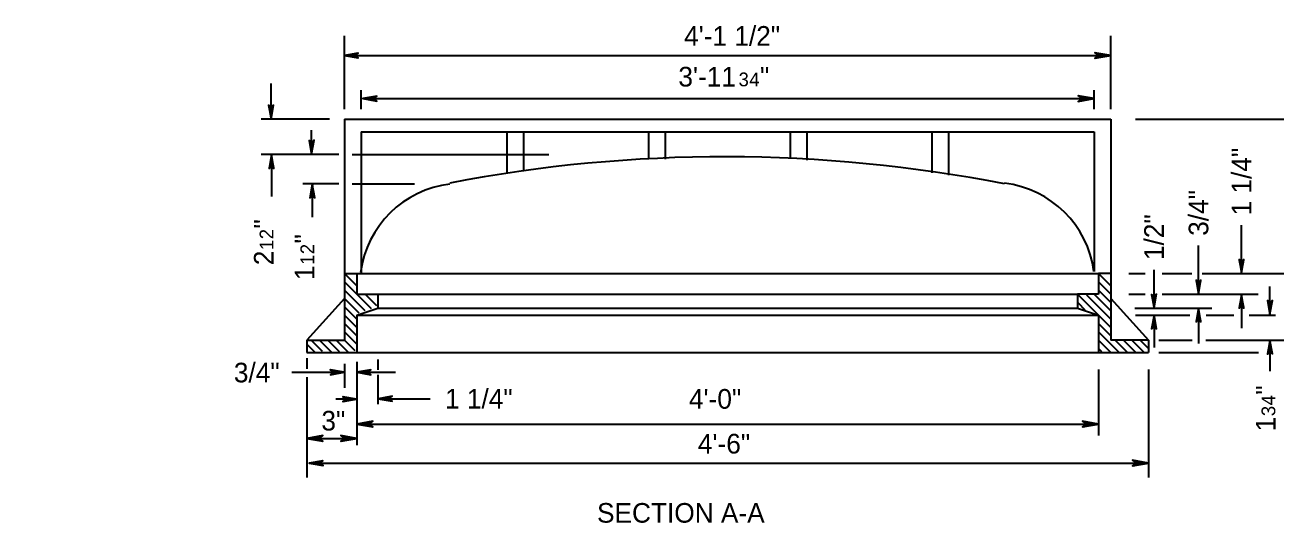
# Model space of a CAD drawing. Extents: x 0.17 to 2.79, y 0.04 to 1.76.
# Drawn here: x 0.173 to 0.835, y 1.034 to 1.297 of the extents above; entities that cross this region are included whole.
import ezdxf

# ---------------------------------------------------------------- set-up
doc = ezdxf.new("R2010")
doc.units = 0
for name, color, linetype in [('Default', 7, 'Continuous'), ('Plan Prop Drainage Structure', 7, 'Continuous'), ('Plan Prop DrainageStructure text', 7, 'Continuous')]:
    doc.layers.add(name, color=color, linetype=linetype)

msp = doc.modelspace()

# ---------------------------------------------------------------- linework, layer by layer
at = {"layer": 'Plan Prop Drainage Structure'}
for p, q in [((0.34166, 1.24737), (0.74754, 1.24737)), ((0.34166, 1.24737), (0.34166, 1.13045)), ((0.74754, 1.24737), (0.74754, 1.13045)), ((0.35048, 1.24075), (0.73872, 1.24075)), ((0.35048, 1.24075), (0.35048, 1.1663)), ((0.42769, 1.24075), (0.42769, 1.21836)), ((0.43651, 1.24075), (0.43651, 1.22011)), ((0.50269, 1.24075), (0.50269, 1.22621)), ((0.51151, 1.24075), (0.51151, 1.22621)), ((0.57769, 1.24075), (0.57769, 1.2265)), ((0.58651, 1.24075), (0.58651, 1.22563)), ((0.65269, 1.24075), (0.65269, 1.21895)), ((0.66151, 1.24075), (0.66151, 1.21778)), ((0.73872, 1.24075), (0.73872, 1.16675)), ((0.34166, 1.16575), (0.34827, 1.16575)), ((0.34801, 1.15939), (0.34166, 1.16575)), ((0.35604, 1.14695), (0.34166, 1.16134)), ((0.34827, 1.16575), (0.34827, 1.15472)), ((0.34827, 1.16575), (0.74092, 1.16575)), ((0.74754, 1.16575), (0.74092, 1.16575)), ((0.74092, 1.16575), (0.74092, 1.15472)), ((0.74737, 1.1593), (0.74092, 1.16575)), ((0.74737, 1.15489), (0.74092, 1.16134)), ((0.74754, 1.16575), (0.74754, 1.13045)), ((0.35268, 1.1459), (0.34166, 1.15692)), ((0.34827, 1.15472), (0.3593, 1.15472)), ((0.35887, 1.14854), (0.35285, 1.15456)), ((0.3593, 1.15472), (0.3593, 1.14736)), ((0.3593, 1.15472), (0.72989, 1.15472)), ((0.74092, 1.15472), (0.72989, 1.15472)), ((0.72989, 1.15472), (0.72989, 1.14736)), ((0.74737, 1.13724), (0.73037, 1.15424)), ((0.74737, 1.14165), (0.73475, 1.15427)), ((0.74737, 1.14606), (0.73909, 1.15434)), ((0.74737, 1.15048), (0.74092, 1.15692)), ((0.34166, 1.15251), (0.3218, 1.13045)), ((0.3495, 1.14467), (0.34166, 1.15251)), ((0.34836, 1.1414), (0.34166, 1.1481)), ((0.34827, 1.14369), (0.3593, 1.14736)), ((0.3593, 1.14736), (0.72989, 1.14736)), ((0.72989, 1.14736), (0.74092, 1.14369)), ((0.73391, 1.14629), (0.7303, 1.1499)), ((0.74754, 1.15251), (0.76739, 1.13045)), ((0.34802, 1.13733), (0.34166, 1.14369)), ((0.34827, 1.14369), (0.34827, 1.12384)), ((0.34827, 1.14369), (0.74092, 1.14369)), ((0.74092, 1.14369), (0.74092, 1.12384)), ((0.34803, 1.1329), (0.34166, 1.13928)), ((0.34813, 1.12839), (0.34166, 1.13487)), ((0.74737, 1.12842), (0.74104, 1.13474)), ((0.74737, 1.13283), (0.74112, 1.13908)), ((0.3218, 1.13045), (0.34166, 1.13045)), ((0.3218, 1.13045), (0.3218, 1.12384)), ((0.32602, 1.12403), (0.32185, 1.1282)), ((0.33009, 1.12437), (0.32401, 1.13045)), ((0.33478, 1.12409), (0.32842, 1.13045)), ((0.33912, 1.12417), (0.33283, 1.13045)), ((0.34372, 1.12398), (0.33724, 1.13045)), ((0.34743, 1.12468), (0.34166, 1.13045)), ((0.74737, 1.12401), (0.74092, 1.13045)), ((0.75178, 1.12401), (0.74533, 1.13045)), ((0.76739, 1.13045), (0.74754, 1.13045)), ((0.75619, 1.12401), (0.74975, 1.13045)), ((0.76061, 1.12401), (0.75416, 1.13045)), ((0.76502, 1.12401), (0.75857, 1.13045)), ((0.76721, 1.12622), (0.76298, 1.13045)), ((0.76739, 1.13045), (0.76739, 1.12384)), ((0.76739, 1.13045), (0.76739, 1.12384)), ((0.3218, 1.12384), (0.37026, 1.12384)), ((0.37026, 1.12384), (0.76739, 1.12384)), ((0.74267, 1.1243), (0.74092, 1.12604))]:
    msp.add_line(p, q, dxfattribs=at)
for centre, radius, start, end in [((0.54314, 0.4554), 0.77206, 78.94459, 100.8763), ((0.68476, 1.15956), 0.05431, 7.61101, 83.12807), ((0.40407, 1.15911), 0.05431, 96.87193, 172.38899)]:
    msp.add_arc(centre, radius, start, end, dxfattribs=at)
at = {"layer": 'Plan Prop DrainageStructure text'}
for p, q in [((0.34166, 1.25261), (0.34166, 1.29148)), ((0.74754, 1.25261), (0.74754, 1.29148)), ((0.34166, 1.28106), (0.74754, 1.28106)), ((0.30282, 1.24748), (0.30282, 1.26618)), ((0.35048, 1.25261), (0.35048, 1.26281)), ((0.73872, 1.25261), (0.73872, 1.26281)), ((0.35147, 1.25828), (0.73872, 1.25828)), ((0.33372, 1.24737), (0.29754, 1.24737)), ((0.7605, 1.24737), (0.79166, 1.24737)), ((0.79166, 1.24737), (0.87625, 1.24737)), ((0.32432, 1.22885), (0.32432, 1.24163)), ((0.33873, 1.22862), (0.29754, 1.22862)), ((0.30307, 1.22855), (0.30307, 1.20649)), ((0.34581, 1.22862), (0.44984, 1.22862)), ((0.33873, 1.21317), (0.3196, 1.21317)), ((0.34581, 1.21317), (0.37887, 1.21317)), ((0.32468, 1.2131), (0.32468, 1.19544)), ((0.81669, 1.16575), (0.81669, 1.19123)), ((0.79392, 1.15489), (0.79392, 1.18044)), ((0.77038, 1.14736), (0.77038, 1.16762)), ((0.75698, 1.16575), (0.76572, 1.16575)), ((0.77475, 1.16575), (0.79032, 1.16575)), ((0.79578, 1.16575), (0.87625, 1.16575)), ((0.75698, 1.15472), (0.76572, 1.15472)), ((0.77475, 1.15472), (0.82549, 1.15472)), ((0.81669, 1.15472), (0.81669, 1.13669)), ((0.83175, 1.14411), (0.83175, 1.15887)), ((0.7602, 1.14736), (0.80096, 1.14736)), ((0.79392, 1.14736), (0.79392, 1.12867)), ((0.7605, 1.14369), (0.78931, 1.14369)), ((0.77038, 1.14369), (0.77038, 1.12652)), ((0.7979, 1.14369), (0.81261, 1.14369)), ((0.82077, 1.14369), (0.83474, 1.14369)), ((0.77296, 1.13045), (0.79064, 1.13045)), ((0.7978, 1.13045), (0.85805, 1.13045)), ((0.83175, 1.13039), (0.83175, 1.11399)), ((0.3218, 1.12084), (0.3218, 1.1153)), ((0.77296, 1.12384), (0.82572, 1.12384)), ((0.34166, 1.11793), (0.34166, 1.10522)), ((0.34827, 1.1189), (0.34827, 1.07483)), ((0.3593, 1.12017), (0.3593, 1.11471)), ((0.74092, 1.1149), (0.74092, 1.07996)), ((0.76739, 1.1149), (0.76739, 1.05766)), ((0.34137, 1.11325), (0.31392, 1.11325)), ((0.3218, 1.11086), (0.3218, 1.05766)), ((0.34862, 1.11341), (0.36874, 1.11341)), ((0.3593, 1.11198), (0.3593, 1.09648)), ((0.34813, 1.09917), (0.3371, 1.09917)), ((0.35961, 1.09941), (0.38714, 1.09941)), ((0.34827, 1.08598), (0.74092, 1.08598)), ((0.3218, 1.07839), (0.34827, 1.07839)), ((0.32302, 1.06532), (0.76739, 1.06532))]:
    msp.add_line(p, q, dxfattribs=at)
for points in [[(0.34166, 1.28106), (0.34899, 1.27976), (0.34724, 1.28106), (0.34896, 1.28234), (0.34166, 1.28106), (0.34214, 1.28107), (0.34879, 1.27986), (0.3471, 1.28108), (0.34866, 1.28224), (0.34241, 1.2811), (0.34265, 1.28106), (0.34834, 1.28005), (0.34707, 1.28108), (0.34838, 1.28207), (0.34276, 1.28106), (0.343, 1.2811), (0.34798, 1.2802), (0.34701, 1.28106), (0.348, 1.28196), (0.34371, 1.2811), (0.34413, 1.2811), (0.34761, 1.28038), (0.34693, 1.28104), (0.34766, 1.28177), (0.3442, 1.28106), (0.34459, 1.28104), (0.34721, 1.28059), (0.34671, 1.2811), (0.34726, 1.2816), (0.34495, 1.28106), (0.34532, 1.28102), (0.3469, 1.28072), (0.34664, 1.28108), (0.34707, 1.28147), (0.34551, 1.28106), (0.34654, 1.28082), (0.34639, 1.2811), (0.34684, 1.28138), (0.34577, 1.2811), (0.34645, 1.28093), (0.34616, 1.28115), (0.34649, 1.28128), (0.34617, 1.28108), (0.34634, 1.28104)], [(0.74754, 1.28106), (0.73904, 1.28256), (0.74107, 1.28106), (0.73908, 1.27958), (0.74754, 1.28106), (0.74698, 1.28105), (0.73928, 1.28245), (0.74123, 1.28104), (0.73942, 1.2797), (0.74667, 1.28102), (0.74639, 1.28106), (0.73979, 1.28223), (0.74127, 1.28104), (0.73975, 1.27989), (0.74626, 1.28106), (0.74598, 1.28102), (0.74021, 1.28206), (0.74133, 1.28106), (0.74019, 1.28002), (0.74515, 1.28102), (0.74467, 1.28102), (0.74064, 1.28185), (0.74142, 1.28109), (0.74058, 1.28024), (0.74459, 1.28106), (0.74413, 1.28109), (0.7411, 1.28161), (0.74168, 1.28102), (0.74105, 1.28044), (0.74372, 1.28106), (0.74329, 1.2811), (0.74147, 1.28145), (0.74177, 1.28104), (0.74127, 1.28059), (0.74307, 1.28106), (0.74188, 1.28134), (0.74205, 1.28102), (0.74153, 1.28069), (0.74277, 1.28102), (0.74199, 1.28121), (0.74231, 1.28096), (0.74194, 1.2808), (0.74231, 1.28104), (0.74212, 1.28109)], [(0.35147, 1.25828), (0.35881, 1.25699), (0.35706, 1.25828), (0.35877, 1.25956), (0.35147, 1.25828), (0.35196, 1.2583), (0.35861, 1.25708), (0.35692, 1.2583), (0.35848, 1.25946), (0.35222, 1.25832), (0.35247, 1.25828), (0.35816, 1.25727), (0.35688, 1.2583), (0.3582, 1.25929), (0.35258, 1.25828), (0.35282, 1.25832), (0.3578, 1.25742), (0.35683, 1.25828), (0.35782, 1.25918), (0.35353, 1.25832), (0.35395, 1.25832), (0.35743, 1.25761), (0.35675, 1.25826), (0.35748, 1.25899), (0.35402, 1.25828), (0.35441, 1.25826), (0.35703, 1.25781), (0.35653, 1.25832), (0.35707, 1.25882), (0.35477, 1.25828), (0.35514, 1.25824), (0.35671, 1.25794), (0.35646, 1.2583), (0.35688, 1.25869), (0.35533, 1.25828), (0.35636, 1.25804), (0.35621, 1.25832), (0.35666, 1.2586), (0.35559, 1.25832), (0.35626, 1.25815), (0.35598, 1.25837), (0.35631, 1.25851), (0.35598, 1.2583), (0.35615, 1.25826)], [(0.73872, 1.25828), (0.73021, 1.25979), (0.73224, 1.25828), (0.73026, 1.2568), (0.73872, 1.25828), (0.73815, 1.25827), (0.73045, 1.25967), (0.7324, 1.25826), (0.7306, 1.25692), (0.73785, 1.25824), (0.73756, 1.25828), (0.73097, 1.25946), (0.73245, 1.25826), (0.73093, 1.25711), (0.73743, 1.25828), (0.73715, 1.25824), (0.73139, 1.25928), (0.73251, 1.25828), (0.73136, 1.25724), (0.73633, 1.25824), (0.73585, 1.25824), (0.73181, 1.25907), (0.7326, 1.25831), (0.73175, 1.25746), (0.73576, 1.25828), (0.73531, 1.25831), (0.73228, 1.25883), (0.73286, 1.25824), (0.73223, 1.25766), (0.73489, 1.25828), (0.73447, 1.25833), (0.73264, 1.25867), (0.73294, 1.25826), (0.73245, 1.25781), (0.73424, 1.25828), (0.73305, 1.25857), (0.73323, 1.25824), (0.7327, 1.25791), (0.73394, 1.25824), (0.73316, 1.25843), (0.73349, 1.25818), (0.73312, 1.25802), (0.73349, 1.25826), (0.73329, 1.25831)], [(0.30282, 1.24748), (0.30412, 1.25481), (0.30282, 1.25306), (0.30155, 1.25478), (0.30282, 1.24748), (0.30281, 1.24796), (0.30402, 1.25461), (0.30281, 1.25292), (0.30165, 1.25448), (0.30279, 1.24823), (0.30282, 1.24847), (0.30384, 1.25416), (0.30281, 1.25289), (0.30181, 1.2542), (0.30282, 1.24858), (0.30279, 1.24883), (0.30369, 1.2538), (0.30282, 1.25284), (0.30193, 1.25382), (0.30279, 1.24954), (0.30279, 1.24995), (0.3035, 1.25343), (0.30284, 1.25276), (0.30211, 1.25349), (0.30282, 1.25002), (0.30285, 1.25042), (0.30329, 1.25304), (0.30279, 1.25253), (0.30228, 1.25308), (0.30282, 1.25078), (0.30286, 1.25115), (0.30316, 1.25272), (0.30281, 1.25246), (0.30242, 1.25289), (0.30282, 1.25134), (0.30307, 1.25236), (0.30279, 1.25221), (0.30251, 1.25266), (0.30279, 1.25159), (0.30296, 1.25227), (0.30273, 1.25199), (0.3026, 1.25231), (0.30281, 1.25199), (0.30284, 1.25216)], [(0.32432, 1.22885), (0.32561, 1.23619), (0.32432, 1.23444), (0.32304, 1.23615), (0.32432, 1.22885), (0.3243, 1.22934), (0.32552, 1.23599), (0.3243, 1.2343), (0.32314, 1.23586), (0.32428, 1.2296), (0.32432, 1.22985), (0.32533, 1.23554), (0.3243, 1.23426), (0.32331, 1.23558), (0.32432, 1.22996), (0.32428, 1.2302), (0.32518, 1.23518), (0.32432, 1.23421), (0.32342, 1.2352), (0.32428, 1.23091), (0.32428, 1.23133), (0.32499, 1.23481), (0.32434, 1.23413), (0.32361, 1.23486), (0.32432, 1.2314), (0.32434, 1.23179), (0.32479, 1.23441), (0.32428, 1.23391), (0.32378, 1.23445), (0.32432, 1.23215), (0.32435, 1.23252), (0.32466, 1.23409), (0.3243, 1.23384), (0.32391, 1.23426), (0.32432, 1.23271), (0.32456, 1.23374), (0.32428, 1.23359), (0.324, 1.23404), (0.32428, 1.23297), (0.32445, 1.23364), (0.32423, 1.23336), (0.32409, 1.23369), (0.3243, 1.23336), (0.32434, 1.23353)], [(0.30307, 1.22855), (0.30177, 1.22121), (0.30307, 1.22296), (0.30434, 1.22125), (0.30307, 1.22855), (0.30308, 1.22806), (0.30187, 1.22142), (0.30308, 1.2231), (0.30424, 1.22154), (0.3031, 1.2278), (0.30307, 1.22755), (0.30206, 1.22186), (0.30308, 1.22314), (0.30408, 1.22182), (0.30307, 1.22744), (0.3031, 1.2272), (0.30221, 1.22222), (0.30307, 1.22319), (0.30396, 1.2222), (0.30311, 1.22649), (0.30311, 1.22608), (0.30239, 1.22259), (0.30305, 1.22327), (0.30378, 1.22254), (0.30307, 1.226), (0.30305, 1.22561), (0.3026, 1.22299), (0.30311, 1.22349), (0.30361, 1.22295), (0.30307, 1.22525), (0.30303, 1.22488), (0.30273, 1.22331), (0.30308, 1.22357), (0.30348, 1.22314), (0.30307, 1.22469), (0.30282, 1.22366), (0.30311, 1.22381), (0.30339, 1.22336), (0.30311, 1.22443), (0.30294, 1.22376), (0.30316, 1.22404), (0.30329, 1.22372), (0.30308, 1.22404), (0.30305, 1.22387)], [(0.32468, 1.2131), (0.32339, 1.20576), (0.32468, 1.20752), (0.32596, 1.2058), (0.32468, 1.2131), (0.3247, 1.21261), (0.32348, 1.20597), (0.3247, 1.20765), (0.32586, 1.2061), (0.32472, 1.21235), (0.32468, 1.21211), (0.32367, 1.20641), (0.3247, 1.20769), (0.32569, 1.20638), (0.32468, 1.21199), (0.32472, 1.21175), (0.32382, 1.20677), (0.32468, 1.20774), (0.32558, 1.20675), (0.32472, 1.21104), (0.32472, 1.21063), (0.32401, 1.20714), (0.32466, 1.20782), (0.32539, 1.20709), (0.32468, 1.21055), (0.32466, 1.21016), (0.32421, 1.20754), (0.32472, 1.20805), (0.32522, 1.2075), (0.32468, 1.2098), (0.32465, 1.20943), (0.32435, 1.20786), (0.3247, 1.20812), (0.32509, 1.20769), (0.32468, 1.20924), (0.32444, 1.20821), (0.32472, 1.20836), (0.325, 1.20791), (0.32472, 1.20898), (0.32455, 1.20831), (0.32477, 1.20859), (0.32491, 1.20827), (0.3247, 1.20859), (0.32466, 1.20842)], [(0.81669, 1.16575), (0.81799, 1.17309), (0.81669, 1.17133), (0.81541, 1.17305), (0.81669, 1.16575), (0.81668, 1.16623), (0.81789, 1.17288), (0.81667, 1.1712), (0.81551, 1.17275), (0.81666, 1.1665), (0.81669, 1.16674), (0.8177, 1.17243), (0.81668, 1.17116), (0.81568, 1.17247), (0.81669, 1.16685), (0.81666, 1.1671), (0.81755, 1.17207), (0.81669, 1.1711), (0.8158, 1.17209), (0.81665, 1.16781), (0.81665, 1.16822), (0.81737, 1.1717), (0.81671, 1.17103), (0.81598, 1.17176), (0.81669, 1.16829), (0.81671, 1.16869), (0.81716, 1.17131), (0.81665, 1.1708), (0.81615, 1.17135), (0.81669, 1.16905), (0.81673, 1.16942), (0.81703, 1.17099), (0.81667, 1.17073), (0.81628, 1.17116), (0.81669, 1.16961), (0.81693, 1.17063), (0.81665, 1.17048), (0.81637, 1.17094), (0.81665, 1.16986), (0.81682, 1.17054), (0.8166, 1.17026), (0.81647, 1.17058), (0.81667, 1.17026), (0.81671, 1.17043)], [(0.79392, 1.15489), (0.79522, 1.16223), (0.79392, 1.16048), (0.79265, 1.1622), (0.79392, 1.15489), (0.79391, 1.15538), (0.79512, 1.16203), (0.79391, 1.16034), (0.79275, 1.1619), (0.79389, 1.15564), (0.79392, 1.15589), (0.79493, 1.16158), (0.79391, 1.1603), (0.79291, 1.16162), (0.79392, 1.156), (0.79389, 1.15624), (0.79479, 1.16122), (0.79392, 1.16025), (0.79303, 1.16124), (0.79389, 1.15695), (0.79389, 1.15737), (0.7946, 1.16085), (0.79394, 1.16017), (0.79321, 1.1609), (0.79392, 1.15744), (0.79395, 1.15783), (0.79439, 1.16045), (0.79389, 1.15995), (0.79338, 1.16049), (0.79392, 1.15819), (0.79396, 1.15856), (0.79426, 1.16014), (0.79391, 1.15988), (0.79352, 1.16031), (0.79392, 1.15875), (0.79417, 1.15978), (0.79389, 1.15963), (0.79361, 1.16008), (0.79389, 1.15901), (0.79406, 1.15969), (0.79383, 1.1594), (0.7937, 1.15973), (0.79391, 1.15941), (0.79394, 1.15957)], [(0.77038, 1.14736), (0.77168, 1.1547), (0.77038, 1.15294), (0.7691, 1.15466), (0.77038, 1.14736), (0.77037, 1.14785), (0.77158, 1.15449), (0.77037, 1.15281), (0.76921, 1.15436), (0.77035, 1.14811), (0.77038, 1.14835), (0.77139, 1.15405), (0.77037, 1.15277), (0.76937, 1.15408), (0.77038, 1.14847), (0.77035, 1.14871), (0.77124, 1.15369), (0.77038, 1.15272), (0.76949, 1.15371), (0.77034, 1.14942), (0.77034, 1.14983), (0.77106, 1.15332), (0.7704, 1.15264), (0.76967, 1.15337), (0.77038, 1.14991), (0.7704, 1.1503), (0.77085, 1.15292), (0.77034, 1.15241), (0.76984, 1.15296), (0.77038, 1.15066), (0.77042, 1.15103), (0.77072, 1.1526), (0.77037, 1.15234), (0.76997, 1.15277), (0.77038, 1.15122), (0.77063, 1.15224), (0.77034, 1.1521), (0.77006, 1.15255), (0.77034, 1.15148), (0.77051, 1.15215), (0.77029, 1.15187), (0.77016, 1.15219), (0.77037, 1.15187), (0.7704, 1.15204)], [(0.81669, 1.15472), (0.81539, 1.14738), (0.81669, 1.14913), (0.81797, 1.14742), (0.81669, 1.15472), (0.81671, 1.15423), (0.81549, 1.14758), (0.81671, 1.14927), (0.81787, 1.14772), (0.81673, 1.15397), (0.81669, 1.15372), (0.81568, 1.14803), (0.81671, 1.14931), (0.8177, 1.14799), (0.81669, 1.15361), (0.81673, 1.15337), (0.81583, 1.14839), (0.81669, 1.14936), (0.81759, 1.14837), (0.81673, 1.15266), (0.81673, 1.15224), (0.81602, 1.14876), (0.81667, 1.14944), (0.8174, 1.14871), (0.81669, 1.15217), (0.81667, 1.15178), (0.81622, 1.14916), (0.81673, 1.14966), (0.81723, 1.14912), (0.81669, 1.15142), (0.81666, 1.15105), (0.81635, 1.14948), (0.81671, 1.14974), (0.8171, 1.14931), (0.81669, 1.15086), (0.81645, 1.14983), (0.81673, 1.14998), (0.81701, 1.14953), (0.81673, 1.1506), (0.81656, 1.14993), (0.81678, 1.15021), (0.81691, 1.14988), (0.81671, 1.15021), (0.81667, 1.15004)], [(0.79392, 1.14738), (0.79262, 1.14005), (0.79392, 1.1418), (0.79519, 1.14008), (0.79392, 1.14738), (0.79393, 1.1469), (0.79272, 1.14025), (0.79393, 1.14194), (0.79509, 1.14038), (0.79395, 1.14663), (0.79392, 1.14639), (0.7929, 1.1407), (0.79393, 1.14197), (0.79493, 1.14066), (0.79391, 1.14628), (0.79395, 1.14604), (0.79305, 1.14106), (0.79391, 1.14203), (0.79481, 1.14104), (0.79395, 1.14533), (0.79395, 1.14491), (0.79324, 1.14143), (0.79389, 1.14211), (0.79462, 1.14137), (0.79392, 1.14484), (0.79389, 1.14445), (0.79344, 1.14182), (0.79395, 1.14233), (0.79445, 1.14178), (0.79392, 1.14408), (0.79388, 1.14372), (0.79358, 1.14214), (0.79393, 1.1424), (0.79432, 1.14197), (0.79391, 1.14352), (0.79367, 1.1425), (0.79395, 1.14265), (0.79423, 1.1422), (0.79395, 1.14327), (0.79378, 1.14259), (0.79401, 1.14288), (0.79414, 1.14255), (0.79393, 1.14287), (0.79389, 1.1427)], [(0.83175, 1.14411), (0.83305, 1.15145), (0.83175, 1.1497), (0.83048, 1.15141), (0.83175, 1.14411), (0.83174, 1.1446), (0.83296, 1.15125), (0.83174, 1.14956), (0.83058, 1.15112), (0.83172, 1.14487), (0.83175, 1.14511), (0.83277, 1.1508), (0.83174, 1.14952), (0.83074, 1.15084), (0.83175, 1.14522), (0.83172, 1.14546), (0.83262, 1.15044), (0.83175, 1.14947), (0.83086, 1.15046), (0.83172, 1.14617), (0.83172, 1.14659), (0.83243, 1.15007), (0.83178, 1.14939), (0.83104, 1.15012), (0.83175, 1.14666), (0.83178, 1.14705), (0.83223, 1.14967), (0.83172, 1.14917), (0.83121, 1.14971), (0.83175, 1.14741), (0.83179, 1.14778), (0.83209, 1.14935), (0.83174, 1.1491), (0.83135, 1.14953), (0.83175, 1.14797), (0.832, 1.149), (0.83172, 1.14885), (0.83144, 1.1493), (0.83172, 1.14823), (0.83189, 1.1489), (0.83166, 1.14862), (0.83153, 1.14895), (0.83174, 1.14862), (0.83178, 1.14879)], [(0.77038, 1.14369), (0.76909, 1.13635), (0.77038, 1.1381), (0.77166, 1.13639), (0.77038, 1.14369), (0.7704, 1.1432), (0.76918, 1.13656), (0.7704, 1.13824), (0.77156, 1.13669), (0.77042, 1.14294), (0.77038, 1.14269), (0.76937, 1.137), (0.7704, 1.13828), (0.77139, 1.13697), (0.77038, 1.14258), (0.77042, 1.14234), (0.76952, 1.13736), (0.77038, 1.13833), (0.77128, 1.13734), (0.77042, 1.14163), (0.77042, 1.14122), (0.7697, 1.13773), (0.77036, 1.13841), (0.77109, 1.13768), (0.77038, 1.14114), (0.77036, 1.14075), (0.76991, 1.13813), (0.77042, 1.13863), (0.77092, 1.13809), (0.77038, 1.14039), (0.77034, 1.14002), (0.77004, 1.13845), (0.7704, 1.13871), (0.77079, 1.13828), (0.77038, 1.13983), (0.77014, 1.1388), (0.77042, 1.13895), (0.7707, 1.1385), (0.77042, 1.13957), (0.77025, 1.1389), (0.77047, 1.13918), (0.7706, 1.13886), (0.7704, 1.13918), (0.77036, 1.13901)], [(0.83175, 1.13039), (0.83046, 1.12305), (0.83175, 1.1248), (0.83303, 1.12309), (0.83175, 1.13039), (0.83177, 1.1299), (0.83055, 1.12325), (0.83177, 1.12494), (0.83293, 1.12338), (0.83179, 1.12964), (0.83175, 1.12939), (0.83074, 1.1237), (0.83177, 1.12498), (0.83277, 1.12366), (0.83175, 1.12928), (0.83179, 1.12904), (0.83089, 1.12406), (0.83175, 1.12503), (0.83265, 1.12404), (0.83179, 1.12833), (0.83179, 1.12791), (0.83108, 1.12443), (0.83173, 1.12511), (0.83246, 1.12438), (0.83175, 1.12784), (0.83173, 1.12745), (0.83128, 1.12483), (0.83179, 1.12533), (0.83229, 1.12478), (0.83175, 1.12709), (0.83172, 1.12672), (0.83142, 1.12514), (0.83177, 1.1254), (0.83216, 1.12497), (0.83175, 1.12653), (0.83151, 1.1255), (0.83179, 1.12565), (0.83207, 1.1252), (0.83179, 1.12627), (0.83162, 1.12559), (0.83184, 1.12588), (0.83198, 1.12555), (0.83177, 1.12587), (0.83173, 1.12571)], [(0.34153, 1.11341), (0.3342, 1.11471), (0.33595, 1.11341), (0.33423, 1.11214), (0.34153, 1.11341), (0.34104, 1.1134), (0.3344, 1.11462), (0.33608, 1.1134), (0.33453, 1.11224), (0.34078, 1.11338), (0.34054, 1.11341), (0.33485, 1.11443), (0.33612, 1.1134), (0.33481, 1.1124), (0.34043, 1.11341), (0.34018, 1.11338), (0.33521, 1.11427), (0.33617, 1.11341), (0.33519, 1.11252), (0.33947, 1.11338), (0.33906, 1.11338), (0.33558, 1.11409), (0.33625, 1.11343), (0.33552, 1.1127), (0.33899, 1.11341), (0.33859, 1.11344), (0.33597, 1.11389), (0.33648, 1.11338), (0.33593, 1.11287), (0.33823, 1.11341), (0.33786, 1.11345), (0.33629, 1.11375), (0.33655, 1.1134), (0.33612, 1.11301), (0.33767, 1.11341), (0.33665, 1.11366), (0.3368, 1.11338), (0.33634, 1.1131), (0.33742, 1.11338), (0.33674, 1.11355), (0.33702, 1.11332), (0.3367, 1.11319), (0.33702, 1.1134), (0.33685, 1.11343)], [(0.34834, 1.11343), (0.35568, 1.11213), (0.35393, 1.11343), (0.35564, 1.1147), (0.34834, 1.11343), (0.34883, 1.11344), (0.35547, 1.11222), (0.35379, 1.11344), (0.35535, 1.1146), (0.34909, 1.11346), (0.34934, 1.11343), (0.35503, 1.11241), (0.35375, 1.11344), (0.35507, 1.11444), (0.34945, 1.11342), (0.34969, 1.11346), (0.35467, 1.11256), (0.3537, 1.11342), (0.35469, 1.11432), (0.3504, 1.11346), (0.35081, 1.11346), (0.3543, 1.11275), (0.35362, 1.1134), (0.35435, 1.11413), (0.35089, 1.11343), (0.35128, 1.1134), (0.3539, 1.11295), (0.3534, 1.11346), (0.35394, 1.11397), (0.35164, 1.11343), (0.35201, 1.11339), (0.35358, 1.11309), (0.35332, 1.11344), (0.35375, 1.11383), (0.3522, 1.11342), (0.35323, 1.11318), (0.35308, 1.11346), (0.35353, 1.11374), (0.35246, 1.11346), (0.35313, 1.11329), (0.35285, 1.11352), (0.35318, 1.11365), (0.35285, 1.11344), (0.35302, 1.1134)], [(0.34813, 1.09917), (0.3408, 1.10046), (0.34255, 1.09917), (0.34083, 1.09789), (0.34813, 1.09917), (0.34765, 1.09915), (0.341, 1.10037), (0.34269, 1.09915), (0.34113, 1.09799), (0.34738, 1.09913), (0.34714, 1.09917), (0.34145, 1.10018), (0.34272, 1.09915), (0.34141, 1.09815), (0.34703, 1.09917), (0.34678, 1.09913), (0.34181, 1.10003), (0.34277, 1.09917), (0.34179, 1.09827), (0.34607, 1.09913), (0.34566, 1.09913), (0.34218, 1.09984), (0.34285, 1.09919), (0.34212, 1.09846), (0.34559, 1.09917), (0.34519, 1.09919), (0.34257, 1.09964), (0.34308, 1.09913), (0.34253, 1.09863), (0.34483, 1.09917), (0.34447, 1.0992), (0.34289, 1.0995), (0.34315, 1.09915), (0.34272, 1.09876), (0.34427, 1.09917), (0.34325, 1.09941), (0.34339, 1.09913), (0.34295, 1.09885), (0.34402, 1.09913), (0.34334, 1.0993), (0.34362, 1.09907), (0.3433, 1.09894), (0.34362, 1.09915), (0.34345, 1.09919)], [(0.35961, 1.09941), (0.36695, 1.09811), (0.3652, 1.09941), (0.36691, 1.10069), (0.35961, 1.09941), (0.3601, 1.09942), (0.36674, 1.09821), (0.36506, 1.09943), (0.36662, 1.10059), (0.36036, 1.09945), (0.36061, 1.09941), (0.3663, 1.0984), (0.36502, 1.09943), (0.36634, 1.10042), (0.36072, 1.09941), (0.36096, 1.09945), (0.36594, 1.09855), (0.36497, 1.09941), (0.36596, 1.1003), (0.36167, 1.09945), (0.36209, 1.09945), (0.36557, 1.09873), (0.36489, 1.09939), (0.36562, 1.10012), (0.36216, 1.09941), (0.36255, 1.09939), (0.36517, 1.09894), (0.36467, 1.09945), (0.36521, 1.09995), (0.36291, 1.09941), (0.36328, 1.09937), (0.36485, 1.09907), (0.36459, 1.09943), (0.36502, 1.09982), (0.36347, 1.09941), (0.3645, 1.09917), (0.36435, 1.09945), (0.3648, 1.09973), (0.36373, 1.09945), (0.3644, 1.09928), (0.36412, 1.0995), (0.36444, 1.09963), (0.36412, 1.09943), (0.36429, 1.09939)], [(0.34827, 1.08598), (0.35678, 1.08447), (0.35474, 1.08598), (0.35673, 1.08746), (0.34827, 1.08598), (0.34884, 1.08599), (0.35654, 1.08459), (0.35459, 1.086), (0.35639, 1.08734), (0.34914, 1.08602), (0.34943, 1.08598), (0.35602, 1.0848), (0.35454, 1.08599), (0.35606, 1.08715), (0.34956, 1.08598), (0.34984, 1.08602), (0.3556, 1.08498), (0.35448, 1.08598), (0.35563, 1.08701), (0.35066, 1.08602), (0.35114, 1.08602), (0.35518, 1.08519), (0.35439, 1.08595), (0.35524, 1.0868), (0.35122, 1.08598), (0.35168, 1.08595), (0.35471, 1.08543), (0.35413, 1.08602), (0.35476, 1.0866), (0.35209, 1.08598), (0.35252, 1.08593), (0.35435, 1.08559), (0.35405, 1.086), (0.35454, 1.08645), (0.35275, 1.08598), (0.35393, 1.08569), (0.35376, 1.08602), (0.35428, 1.08635), (0.35304, 1.08602), (0.35383, 1.08583), (0.3535, 1.08608), (0.35387, 1.08624), (0.3535, 1.086), (0.35369, 1.08595)], [(0.74092, 1.08598), (0.73242, 1.08748), (0.73445, 1.08598), (0.73246, 1.0845), (0.74092, 1.08598), (0.74036, 1.08596), (0.73266, 1.08737), (0.73461, 1.08596), (0.73281, 1.08461), (0.74005, 1.08594), (0.73977, 1.08598), (0.73317, 1.08715), (0.73465, 1.08596), (0.73313, 1.08481), (0.73964, 1.08598), (0.73936, 1.08594), (0.73359, 1.08698), (0.73471, 1.08598), (0.73357, 1.08494), (0.73854, 1.08593), (0.73806, 1.08594), (0.73402, 1.08676), (0.7348, 1.086), (0.73396, 1.08516), (0.73797, 1.08598), (0.73752, 1.086), (0.73448, 1.08652), (0.73507, 1.08593), (0.73443, 1.08535), (0.7371, 1.08598), (0.73667, 1.08602), (0.73485, 1.08637), (0.73515, 1.08596), (0.73465, 1.08551), (0.73645, 1.08598), (0.73526, 1.08626), (0.73543, 1.08594), (0.73491, 1.08561), (0.73615, 1.08593), (0.73537, 1.08613), (0.7357, 1.08587), (0.73532, 1.08572), (0.7357, 1.08596), (0.7355, 1.086)], [(0.3218, 1.07839), (0.33031, 1.07689), (0.32827, 1.07839), (0.33026, 1.07987), (0.3218, 1.07839), (0.32237, 1.07841), (0.33007, 1.077), (0.32812, 1.07841), (0.32992, 1.07975), (0.32267, 1.07843), (0.32296, 1.07839), (0.32955, 1.07722), (0.32807, 1.07841), (0.32959, 1.07956), (0.32308, 1.07839), (0.32337, 1.07843), (0.32913, 1.07739), (0.32801, 1.07839), (0.32916, 1.07943), (0.32419, 1.07843), (0.32467, 1.07843), (0.32871, 1.07761), (0.32792, 1.07837), (0.32877, 1.07921), (0.32475, 1.07839), (0.32521, 1.07836), (0.32824, 1.07785), (0.32766, 1.07843), (0.32829, 1.07902), (0.32562, 1.07839), (0.32605, 1.07835), (0.32788, 1.078), (0.32758, 1.07841), (0.32807, 1.07886), (0.32628, 1.07839), (0.32746, 1.07811), (0.32729, 1.07843), (0.32781, 1.07876), (0.32657, 1.07843), (0.32735, 1.07824), (0.32703, 1.0785), (0.3274, 1.07865), (0.32703, 1.07841), (0.32723, 1.07837)], [(0.34827, 1.07839), (0.33977, 1.07989), (0.3418, 1.07839), (0.33981, 1.07691), (0.34827, 1.07839), (0.34771, 1.07838), (0.34001, 1.07978), (0.34196, 1.07837), (0.34016, 1.07703), (0.3474, 1.07835), (0.34712, 1.07839), (0.34052, 1.07956), (0.342, 1.07837), (0.34048, 1.07722), (0.34699, 1.07839), (0.34671, 1.07835), (0.34094, 1.07939), (0.34206, 1.07839), (0.34092, 1.07735), (0.34589, 1.07835), (0.34541, 1.07835), (0.34137, 1.07918), (0.34216, 1.07842), (0.34131, 1.07757), (0.34532, 1.07839), (0.34487, 1.07842), (0.34183, 1.07894), (0.34242, 1.07835), (0.34178, 1.07777), (0.34445, 1.07839), (0.34402, 1.07843), (0.3422, 1.07878), (0.3425, 1.07837), (0.342, 1.07792), (0.3438, 1.07839), (0.34261, 1.07867), (0.34278, 1.07835), (0.34226, 1.07802), (0.3435, 1.07835), (0.34272, 1.07854), (0.34305, 1.07829), (0.34267, 1.07813), (0.34305, 1.07837), (0.34285, 1.07842)], [(0.32302, 1.06532), (0.33036, 1.06402), (0.32861, 1.06532), (0.33032, 1.06659), (0.32302, 1.06532), (0.32351, 1.06533), (0.33015, 1.06411), (0.32847, 1.06533), (0.33002, 1.06649), (0.32377, 1.06535), (0.32402, 1.06532), (0.32971, 1.0643), (0.32843, 1.06533), (0.32974, 1.06633), (0.32413, 1.06532), (0.32437, 1.06535), (0.32935, 1.06445), (0.32838, 1.06532), (0.32937, 1.06621), (0.32508, 1.06535), (0.32549, 1.06535), (0.32898, 1.06464), (0.3283, 1.06529), (0.32903, 1.06602), (0.32557, 1.06532), (0.32596, 1.06529), (0.32858, 1.06484), (0.32808, 1.06535), (0.32862, 1.06586), (0.32632, 1.06532), (0.32669, 1.06528), (0.32826, 1.06498), (0.328, 1.06533), (0.32843, 1.06572), (0.32688, 1.06532), (0.32791, 1.06507), (0.32776, 1.06535), (0.32821, 1.06563), (0.32714, 1.06535), (0.32781, 1.06518), (0.32753, 1.06541), (0.32785, 1.06554), (0.32753, 1.06533), (0.3277, 1.06529)], [(0.76739, 1.06532), (0.75889, 1.06682), (0.76092, 1.06532), (0.75893, 1.06384), (0.76739, 1.06532), (0.76683, 1.0653), (0.75913, 1.06671), (0.76108, 1.0653), (0.75928, 1.06395), (0.76652, 1.06527), (0.76624, 1.06532), (0.75964, 1.06649), (0.76112, 1.0653), (0.7596, 1.06414), (0.76611, 1.06532), (0.76583, 1.06527), (0.76006, 1.06631), (0.76118, 1.06532), (0.76004, 1.06428), (0.76501, 1.06527), (0.76453, 1.06527), (0.76049, 1.0661), (0.76127, 1.06534), (0.76043, 1.06449), (0.76444, 1.06532), (0.76399, 1.06534), (0.76095, 1.06586), (0.76153, 1.06527), (0.7609, 1.06469), (0.76357, 1.06532), (0.76314, 1.06536), (0.76132, 1.06571), (0.76162, 1.0653), (0.76112, 1.06484), (0.76292, 1.06532), (0.76173, 1.0656), (0.7619, 1.06527), (0.76138, 1.06495), (0.76262, 1.06527), (0.76184, 1.06547), (0.76217, 1.06521), (0.76179, 1.06506), (0.76216, 1.0653), (0.76197, 1.06534)]]:
    msp.add_lwpolyline(points, dxfattribs=at)

# ---------------------------------------------------------------- texts
at = {"layer": 'Default'}
msp.add_text('TEST', height=0.0000347, dxfattribs=at).set_placement((0.17256, 1.15367))
at = {"layer": 'Plan Prop DrainageStructure text'}
for s, height, p in [('4\'-1 1/2"', 0.010389, (0.52156, 1.28626)), ("3'-11", 0.010417, (0.5185, 1.26466)), ('"', 0.01042, (0.56172, 1.26466)), ('3', 0.00729, (0.55039, 1.26477)), ('4', 0.00729, (0.55606, 1.26477)), ('3/4"', 0.010389, (0.28314, 1.10806)), ('1 1/4"', 0.010389, (0.39493, 1.09422)), ('4\'-0"', 0.010417, (0.52409, 1.09412)), ('3"', 0.010389, (0.32949, 1.08258)), ('4\'-6"', 0.010417, (0.52881, 1.0704)), ('SECTION A-A', 0.0103885, (0.47544, 1.0338))]:
    msp.add_text(s, height=height, dxfattribs=at).set_placement(p)
for s, height, p in [('1 1/4"', 0.010389, (0.82189, 1.19642)), ('3/4"', 0.010389, (0.79912, 1.18564)), ('"', 0.01042, (0.30419, 1.18948)), ('1/2"', 0.010389, (0.77558, 1.17281)), ('2', 0.00729, (0.30409, 1.18382)), ('1', 0.00729, (0.30409, 1.17815)), ('"', 0.01042, (0.32581, 1.18157)), ('2', 0.00729, (0.3257, 1.17591)), ('2', 0.01042, (0.30419, 1.17006)), ('1', 0.00729, (0.3257, 1.17025)), ('1', 0.01042, (0.32581, 1.16216)), ('"', 0.01042, (0.83471, 1.10153)), ('4', 0.00729, (0.8346, 1.09587)), ('3', 0.00729, (0.8346, 1.0902)), ('1', 0.01042, (0.83471, 1.08211))]:
    msp.add_text(s, height=height, rotation=90, dxfattribs=at).set_placement(p)

doc.saveas('drawing.dxf')
